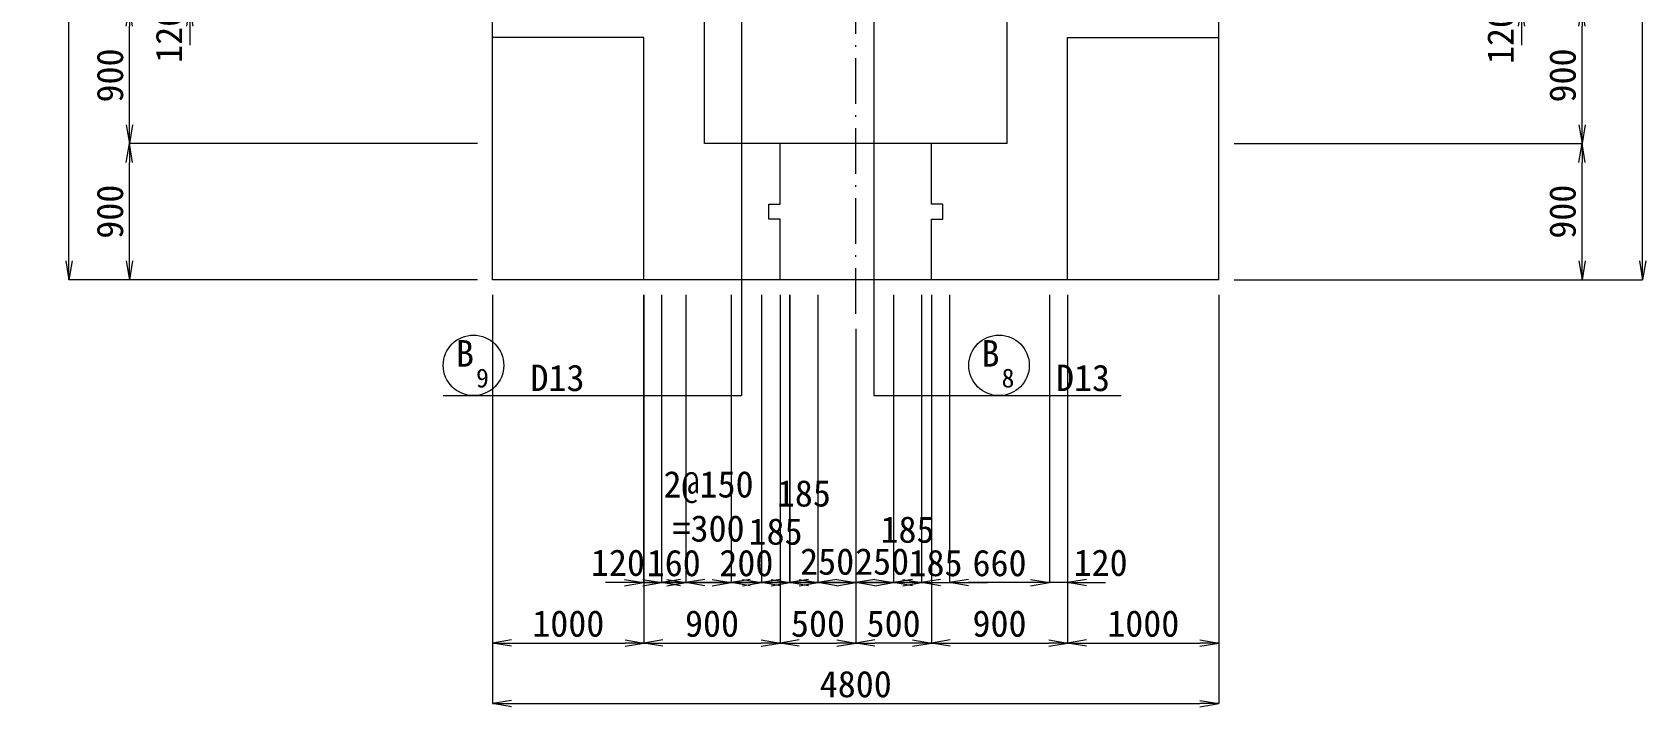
# Model space of a CAD drawing. Header units: millimetres. Extents: x 169470 to 758170, y -17820 to 11880.
# Drawn here: x 268811 to 279474, y -7746 to -3291 of the extents above; entities that cross this region are included whole.
import ezdxf
from ezdxf.enums import TextEntityAlignment as Align

# ---------------------------------------------------------------- set-up
doc = ezdxf.new("R2010")
doc.units = ezdxf.units.MM
doc.header["$LTSCALE"] = 50
doc.header["$PDSIZE"] = 300
doc.linetypes.add('SXF_一点短鎖線', pattern=[9.25, 6, -1.5, 0.25, -1.5])
doc.layers.get('Defpoints').update_dxf_attribs({"color": 151})
for name, color, linetype, lineweight in [('D-BGD', 7, 'Continuous', 13), ('D-BMK', 2, 'SXF_一点短鎖線', 13), ('D-STR-DIM', 7, 'Continuous', 13), ('D-STR-HTXT', 7, 'Continuous', 13), ('D-STR-TXT', 7, 'Continuous', 13)]:
    doc.layers.add(name, color=color, linetype=linetype, lineweight=lineweight)
doc.styles.add('MS ゴシック', font='MS Gothic.ttf')
doc.styles.add('YOKO_GOTHIC', font='MS Gothic.ttf')
doc.dimstyles.new('DIM-50', dxfattribs={"dimscale": 50, "dimtxt": 3.5, "dimasz": 2.5, "dimexe": 0, "dimexo": 2, "dimgap": 0.8, "dimtad": 1, "dimdec": 0, "dimzin": 1, "dimdsep": 46, "dimtxsty": 'MS ゴシック', "dimblk": 'OPEN', "dimcen": 0.1, "dimclrd": 256, "dimclre": 256, "dimclrt": 256, "dimaunit": 1, "dimadec": 3, "dimazin": 0, "dimtfac": 1, "dimtdec": 0, "dimtix": 1, "dimtmove": 2, "dimatfit": 3, "dimldrblk": 'OPEN', "dimfxl": 1, "dimlwd": -1, "dimlwe": -1, "dimarcsym": 2})
doc.dimstyles.new('S50', dxfattribs={"dimscale": 50, "dimtxt": 3.5, "dimasz": 2, "dimexe": 1, "dimexo": 1, "dimgap": 1, "dimtad": 1, "dimdec": 0, "dimzin": 1, "dimdsep": 46, "dimtxsty": 'YOKO_GOTHIC', "dimblk": 'OPEN', "dimcen": 0, "dimclrd": 256, "dimclre": 256, "dimclrt": 256, "dimaunit": 1, "dimadec": 3, "dimazin": 0, "dimtfac": 1, "dimtdec": 0, "dimtix": 1, "dimtmove": 2, "dimatfit": 3, "dimldrblk": 'OPEN', "dimfxl": 1, "dimlwd": -1, "dimlwe": -1, "dimarcsym": 0})

# ---------------------------------------------------------------- blocks, each defined once
blk = doc.blocks.new('_Open')
at = {"color": 0, "linetype": 'ByBlock', "lineweight": -2}
for p, q in [((-1, 0.167), (0, 0)), ((-1, -0.167), (0, 0)), ((0, 0), (-1, 0))]:
    blk.add_line(p, q, dxfattribs=at)
blk = doc.blocks.new('*D891')
at = {"layer": 'D-STR-DIM', "transparency": 16777216}
for p, q in [((271753, 1975), (269053, 1975)), ((269053, -4801), (269053, 1850)), ((271753, -4926), (269053, -4926))]:
    blk.add_line(p, q, dxfattribs=at)
at = {"layer": 'Defpoints', "color": 0, "transparency": 16777216}
for p in [(269053, 1975), (271853, 1975), (271853, -4926)]:
    blk.add_point(p, dxfattribs=at)
at = {"layer": 'D-STR-DIM', "transparency": 16777216, "xscale": 125, "yscale": 125, "zscale": 125}
for p, rotation in [((269053, 1975), 90), ((269053, -4926), 270)]:
    blk.add_blockref('_Open', p, dxfattribs=dict(at, rotation=rotation))
at = {"layer": 'D-STR-DIM', "transparency": 16777216, "insert": (268925, -1475), "char_height": 175, "attachment_point": 5, "rotation": 90, "style": 'MS ゴシック'}
blk.add_mtext('6900', dxfattribs=at)
blk = doc.blocks.new('*D892')
at = {"layer": 'D-STR-DIM', "transparency": 16777216}
for p, q in [((271753, -4026), (269453, -4026)), ((269453, -4801), (269453, -4151)), ((271753, -4926), (269453, -4926))]:
    blk.add_line(p, q, dxfattribs=at)
at = {"layer": 'Defpoints', "color": 0, "transparency": 16777216}
for p in [(269453, -4026), (271853, -4026), (271853, -4926)]:
    blk.add_point(p, dxfattribs=at)
at = {"layer": 'D-STR-DIM', "transparency": 16777216, "xscale": 125, "yscale": 125, "zscale": 125}
for p, rotation in [((269453, -4026), 90), ((269453, -4926), 270)]:
    blk.add_blockref('_Open', p, dxfattribs=dict(at, rotation=rotation))
at = {"layer": 'D-STR-DIM', "transparency": 16777216, "insert": (269325, -4476), "char_height": 175, "attachment_point": 5, "rotation": 90, "style": 'MS ゴシック'}
blk.add_mtext('900', dxfattribs=at)
blk = doc.blocks.new('*D893')
at = {"layer": 'D-STR-DIM', "transparency": 16777216}
for p, q in [((271753, -3126), (269453, -3126)), ((269453, -3901), (269453, -3251)), ((271753, -4026), (269453, -4026))]:
    blk.add_line(p, q, dxfattribs=at)
at = {"layer": 'Defpoints', "color": 0, "transparency": 16777216}
for p in [(269453, -3126), (271853, -3126), (271853, -4026)]:
    blk.add_point(p, dxfattribs=at)
at = {"layer": 'D-STR-DIM', "transparency": 16777216, "xscale": 125, "yscale": 125, "zscale": 125}
for p, rotation in [((269453, -3126), 90), ((269453, -4026), 270)]:
    blk.add_blockref('_Open', p, dxfattribs=dict(at, rotation=rotation))
at = {"layer": 'D-STR-DIM', "transparency": 16777216, "insert": (269325, -3576), "char_height": 175, "attachment_point": 5, "rotation": 90, "style": 'MS ゴシック'}
blk.add_mtext('900', dxfattribs=at)
blk = doc.blocks.new('*D899')
at = {"layer": 'D-STR-DIM', "transparency": 16777216}
for p, q in [((271853, -5026), (271853, -7726)), ((276653, -5026), (276653, -7726)), ((271978, -7726), (276528, -7726))]:
    blk.add_line(p, q, dxfattribs=at)
at = {"layer": 'Defpoints', "color": 0, "transparency": 16777216}
for p in [(271853, -4926), (276653, -4926), (276653, -7726)]:
    blk.add_point(p, dxfattribs=at)
at = {"layer": 'D-STR-DIM', "transparency": 16777216, "xscale": 125, "yscale": 125, "zscale": 125, "rotation": 180}
blk.add_blockref('_Open', (271853, -7726), dxfattribs=at)
at = {"layer": 'D-STR-DIM', "transparency": 16777216, "xscale": 125, "yscale": 125, "zscale": 125}
blk.add_blockref('_Open', (276653, -7726), dxfattribs=at)
at = {"layer": 'D-STR-DIM', "transparency": 16777216, "insert": (274253, -7598), "char_height": 175, "attachment_point": 5, "style": 'MS ゴシック'}
blk.add_mtext('4800', dxfattribs=at)
blk = doc.blocks.new('*D900')
at = {"layer": 'D-STR-DIM', "transparency": 16777216}
for p, q in [((271853, -5026), (271853, -7326)), ((272853, -5026), (272853, -7326)), ((271978, -7326), (272728, -7326))]:
    blk.add_line(p, q, dxfattribs=at)
at = {"layer": 'Defpoints', "color": 0, "transparency": 16777216}
for p in [(271853, -4926), (272853, -4926), (272853, -7326)]:
    blk.add_point(p, dxfattribs=at)
at = {"layer": 'D-STR-DIM', "transparency": 16777216, "xscale": 125, "yscale": 125, "zscale": 125, "rotation": 180}
blk.add_blockref('_Open', (271853, -7326), dxfattribs=at)
at = {"layer": 'D-STR-DIM', "transparency": 16777216, "xscale": 125, "yscale": 125, "zscale": 125}
blk.add_blockref('_Open', (272853, -7326), dxfattribs=at)
at = {"layer": 'D-STR-DIM', "transparency": 16777216, "insert": (272353, -7198), "char_height": 175, "attachment_point": 5, "style": 'MS ゴシック'}
blk.add_mtext('1000', dxfattribs=at)
blk = doc.blocks.new('*D901')
at = {"layer": 'D-STR-DIM', "transparency": 16777216}
for p, q in [((272853, -5026), (272853, -7326)), ((273753, -5026), (273753, -7326)), ((272978, -7326), (273628, -7326))]:
    blk.add_line(p, q, dxfattribs=at)
at = {"layer": 'Defpoints', "color": 0, "transparency": 16777216}
for p in [(272853, -4926), (273753, -4926), (273753, -7326)]:
    blk.add_point(p, dxfattribs=at)
at = {"layer": 'D-STR-DIM', "transparency": 16777216, "xscale": 125, "yscale": 125, "zscale": 125, "rotation": 180}
blk.add_blockref('_Open', (272853, -7326), dxfattribs=at)
at = {"layer": 'D-STR-DIM', "transparency": 16777216, "xscale": 125, "yscale": 125, "zscale": 125}
blk.add_blockref('_Open', (273753, -7326), dxfattribs=at)
at = {"layer": 'D-STR-DIM', "transparency": 16777216, "insert": (273303, -7198), "char_height": 175, "attachment_point": 5, "style": 'MS ゴシック'}
blk.add_mtext('900', dxfattribs=at)
blk = doc.blocks.new('*D902')
at = {"layer": 'D-STR-DIM', "transparency": 16777216}
for p, q in [((273753, -5026), (273753, -7326)), ((274253, -5250), (274253, -7326)), ((273878, -7326), (274128, -7326))]:
    blk.add_line(p, q, dxfattribs=at)
at = {"layer": 'Defpoints', "color": 0, "transparency": 16777216}
for p in [(273753, -4926), (274253, -5150), (274253, -7326)]:
    blk.add_point(p, dxfattribs=at)
at = {"layer": 'D-STR-DIM', "transparency": 16777216, "xscale": 125, "yscale": 125, "zscale": 125, "rotation": 180}
blk.add_blockref('_Open', (273753, -7326), dxfattribs=at)
at = {"layer": 'D-STR-DIM', "transparency": 16777216, "xscale": 125, "yscale": 125, "zscale": 125}
blk.add_blockref('_Open', (274253, -7326), dxfattribs=at)
at = {"layer": 'D-STR-DIM', "transparency": 16777216, "insert": (274003, -7198), "char_height": 175, "attachment_point": 5, "style": 'MS ゴシック'}
blk.add_mtext('500', dxfattribs=at)
blk = doc.blocks.new('*D903')
at = {"layer": 'D-STR-DIM', "transparency": 16777216}
for p, q in [((274753, -5026), (274753, -7326)), ((275653, -5026), (275653, -7326)), ((274878, -7326), (275528, -7326))]:
    blk.add_line(p, q, dxfattribs=at)
at = {"layer": 'Defpoints', "color": 0, "transparency": 16777216}
for p in [(274753, -4926), (275653, -4926), (275653, -7326)]:
    blk.add_point(p, dxfattribs=at)
at = {"layer": 'D-STR-DIM', "transparency": 16777216, "xscale": 125, "yscale": 125, "zscale": 125, "rotation": 180}
blk.add_blockref('_Open', (274753, -7326), dxfattribs=at)
at = {"layer": 'D-STR-DIM', "transparency": 16777216, "xscale": 125, "yscale": 125, "zscale": 125}
blk.add_blockref('_Open', (275653, -7326), dxfattribs=at)
at = {"layer": 'D-STR-DIM', "transparency": 16777216, "insert": (275203, -7198), "char_height": 175, "attachment_point": 5, "style": 'MS ゴシック'}
blk.add_mtext('900', dxfattribs=at)
blk = doc.blocks.new('*D904')
at = {"layer": 'D-STR-DIM', "transparency": 16777216}
for p, q in [((275653, -5026), (275653, -7326)), ((276653, -5026), (276653, -7326)), ((275778, -7326), (276528, -7326))]:
    blk.add_line(p, q, dxfattribs=at)
at = {"layer": 'Defpoints', "color": 0, "transparency": 16777216}
for p in [(275653, -4926), (276653, -4926), (276653, -7326)]:
    blk.add_point(p, dxfattribs=at)
at = {"layer": 'D-STR-DIM', "transparency": 16777216, "xscale": 125, "yscale": 125, "zscale": 125, "rotation": 180}
blk.add_blockref('_Open', (275653, -7326), dxfattribs=at)
at = {"layer": 'D-STR-DIM', "transparency": 16777216, "xscale": 125, "yscale": 125, "zscale": 125}
blk.add_blockref('_Open', (276653, -7326), dxfattribs=at)
at = {"layer": 'D-STR-DIM', "transparency": 16777216, "insert": (276153, -7198), "char_height": 175, "attachment_point": 5, "style": 'MS ゴシック'}
blk.add_mtext('1000', dxfattribs=at)
blk = doc.blocks.new('*D905')
at = {"layer": 'D-STR-DIM', "transparency": 16777216}
for p, q in [((275533, -5026), (275533, -6926)), ((275653, -5026), (275653, -6926)), ((275408, -6926), (275283, -6926)), ((275653, -6926), (275533, -6926)), ((275778, -6926), (275903, -6926))]:
    blk.add_line(p, q, dxfattribs=at)
at = {"layer": 'Defpoints', "color": 0, "transparency": 16777216}
for p in [(275533, -4926), (275653, -4926), (275533, -6926)]:
    blk.add_point(p, dxfattribs=at)
at = {"layer": 'D-STR-DIM', "transparency": 16777216, "xscale": 125, "yscale": 125, "zscale": 125}
blk.add_blockref('_Open', (275533, -6926), dxfattribs=at)
at = {"layer": 'D-STR-DIM', "transparency": 16777216, "xscale": 125, "yscale": 125, "zscale": 125, "rotation": 180}
blk.add_blockref('_Open', (275653, -6926), dxfattribs=at)
at = {"layer": 'D-STR-DIM', "transparency": 16777216, "insert": (275871, -6796), "char_height": 175, "attachment_point": 5, "style": 'MS ゴシック'}
blk.add_mtext('120', dxfattribs=at)
blk = doc.blocks.new('*D906')
at = {"layer": 'D-STR-DIM', "transparency": 16777216}
for p, q in [((274873, -5026), (274873, -6926)), ((275533, -5026), (275533, -6926)), ((275408, -6926), (274998, -6926))]:
    blk.add_line(p, q, dxfattribs=at)
at = {"layer": 'Defpoints', "color": 0, "transparency": 16777216}
for p in [(274873, -4926), (275533, -4926), (274873, -6926)]:
    blk.add_point(p, dxfattribs=at)
at = {"layer": 'D-STR-DIM', "transparency": 16777216, "xscale": 125, "yscale": 125, "zscale": 125, "rotation": 180}
blk.add_blockref('_Open', (274873, -6926), dxfattribs=at)
at = {"layer": 'D-STR-DIM', "transparency": 16777216, "xscale": 125, "yscale": 125, "zscale": 125}
blk.add_blockref('_Open', (275533, -6926), dxfattribs=at)
at = {"layer": 'D-STR-DIM', "transparency": 16777216, "insert": (275203, -6798), "char_height": 175, "attachment_point": 5, "style": 'MS ゴシック'}
blk.add_mtext('660', dxfattribs=at)
blk = doc.blocks.new('*D907')
at = {"layer": 'D-STR-DIM', "transparency": 16777216}
for p, q in [((276753, 1975), (279453, 1975)), ((279453, -4801), (279453, 1850)), ((276753, -4926), (279453, -4926))]:
    blk.add_line(p, q, dxfattribs=at)
at = {"layer": 'Defpoints', "color": 0, "transparency": 16777216}
for p in [(276653, 1975), (279453, 1975), (276653, -4926)]:
    blk.add_point(p, dxfattribs=at)
at = {"layer": 'D-STR-DIM', "transparency": 16777216, "xscale": 125, "yscale": 125, "zscale": 125}
for p, rotation in [((279453, 1975), 90), ((279453, -4926), 270)]:
    blk.add_blockref('_Open', p, dxfattribs=dict(at, rotation=rotation))
at = {"layer": 'D-STR-DIM', "transparency": 16777216, "insert": (279325, -1475), "char_height": 175, "attachment_point": 5, "rotation": 90, "style": 'MS ゴシック'}
blk.add_mtext('6900', dxfattribs=at)
blk = doc.blocks.new('*D908')
at = {"layer": 'D-STR-DIM', "transparency": 16777216}
for p, q in [((276753, -4026), (279053, -4026)), ((279053, -4801), (279053, -4151)), ((276753, -4926), (279053, -4926))]:
    blk.add_line(p, q, dxfattribs=at)
at = {"layer": 'Defpoints', "color": 0, "transparency": 16777216}
for p in [(276653, -4026), (279053, -4026), (276653, -4926)]:
    blk.add_point(p, dxfattribs=at)
at = {"layer": 'D-STR-DIM', "transparency": 16777216, "xscale": 125, "yscale": 125, "zscale": 125}
for p, rotation in [((279053, -4026), 90), ((279053, -4926), 270)]:
    blk.add_blockref('_Open', p, dxfattribs=dict(at, rotation=rotation))
at = {"layer": 'D-STR-DIM', "transparency": 16777216, "insert": (278925, -4476), "char_height": 175, "attachment_point": 5, "rotation": 90, "style": 'MS ゴシック'}
blk.add_mtext('900', dxfattribs=at)
blk = doc.blocks.new('*D909')
at = {"layer": 'D-STR-DIM', "transparency": 16777216}
for p, q in [((276753, -3126), (279053, -3126)), ((279053, -3901), (279053, -3251)), ((276753, -4026), (279053, -4026))]:
    blk.add_line(p, q, dxfattribs=at)
at = {"layer": 'Defpoints', "color": 0, "transparency": 16777216}
for p in [(276653, -3126), (279053, -3126), (276653, -4026)]:
    blk.add_point(p, dxfattribs=at)
at = {"layer": 'D-STR-DIM', "transparency": 16777216, "xscale": 125, "yscale": 125, "zscale": 125}
for p, rotation in [((279053, -3126), 90), ((279053, -4026), 270)]:
    blk.add_blockref('_Open', p, dxfattribs=dict(at, rotation=rotation))
at = {"layer": 'D-STR-DIM', "transparency": 16777216, "insert": (278925, -3576), "char_height": 175, "attachment_point": 5, "rotation": 90, "style": 'MS ゴシック'}
blk.add_mtext('900', dxfattribs=at)
blk = doc.blocks.new('*D1077')
at = {"layer": 'D-STR-DIM', "transparency": 16777216}
for p, q in [((274688, -5026), (274688, -6926)), ((274873, -5026), (274873, -6926)), ((274563, -6926), (274438, -6926)), ((274688, -6926), (274873, -6926)), ((274998, -6926), (275123, -6926))]:
    blk.add_line(p, q, dxfattribs=at)
at = {"layer": 'Defpoints', "color": 0, "transparency": 16777216}
for p in [(274688, -4926), (274873, -4926), (274873, -6926)]:
    blk.add_point(p, dxfattribs=at)
at = {"layer": 'D-STR-DIM', "transparency": 16777216, "xscale": 125, "yscale": 125, "zscale": 125}
blk.add_blockref('_Open', (274688, -6926), dxfattribs=at)
at = {"layer": 'D-STR-DIM', "transparency": 16777216, "xscale": 125, "yscale": 125, "zscale": 125, "rotation": 180}
blk.add_blockref('_Open', (274873, -6926), dxfattribs=at)
at = {"layer": 'D-STR-DIM', "transparency": 16777216, "insert": (274780, -6798), "char_height": 175, "attachment_point": 5, "style": 'MS ゴシック'}
blk.add_mtext('185', dxfattribs=at)
blk = doc.blocks.new('*D1078')
at = {"layer": 'D-STR-DIM', "transparency": 16777216}
for p, q in [((274503, -5026), (274503, -6926)), ((274688, -5026), (274688, -6926)), ((274378, -6926), (274253, -6926)), ((274688, -6926), (274503, -6926)), ((274813, -6926), (274938, -6926))]:
    blk.add_line(p, q, dxfattribs=at)
at = {"layer": 'Defpoints', "color": 0, "transparency": 16777216}
for p in [(274503, -4926), (274688, -4926), (274503, -6926)]:
    blk.add_point(p, dxfattribs=at)
at = {"layer": 'D-STR-DIM', "transparency": 16777216, "xscale": 125, "yscale": 125, "zscale": 125}
blk.add_blockref('_Open', (274503, -6926), dxfattribs=at)
at = {"layer": 'D-STR-DIM', "transparency": 16777216, "xscale": 125, "yscale": 125, "zscale": 125, "rotation": 180}
blk.add_blockref('_Open', (274688, -6926), dxfattribs=at)
at = {"layer": 'D-STR-DIM', "transparency": 16777216, "insert": (274595, -6577), "char_height": 175, "attachment_point": 5, "style": 'MS ゴシック'}
blk.add_mtext('185', dxfattribs=at)
blk = doc.blocks.new('*D1079')
at = {"layer": 'D-STR-DIM', "transparency": 16777216}
for p, q in [((274503, -5026), (274503, -6926)), ((274253, -5250), (274253, -6926)), ((274128, -6926), (274003, -6926)), ((274503, -6926), (274253, -6926)), ((274628, -6926), (274753, -6926))]:
    blk.add_line(p, q, dxfattribs=at)
at = {"layer": 'Defpoints', "color": 0, "transparency": 16777216}
for p in [(274503, -4926), (274253, -5150), (274253, -6926)]:
    blk.add_point(p, dxfattribs=at)
at = {"layer": 'D-STR-DIM', "transparency": 16777216, "xscale": 125, "yscale": 125, "zscale": 125}
blk.add_blockref('_Open', (274253, -6926), dxfattribs=at)
at = {"layer": 'D-STR-DIM', "transparency": 16777216, "xscale": 125, "yscale": 125, "zscale": 125, "rotation": 180}
blk.add_blockref('_Open', (274503, -6926), dxfattribs=at)
at = {"layer": 'D-STR-DIM', "transparency": 16777216, "insert": (274427, -6788), "char_height": 175, "attachment_point": 5, "style": 'MS ゴシック'}
blk.add_mtext('250', dxfattribs=at)
blk = doc.blocks.new('*D1080')
at = {"layer": 'D-STR-DIM', "transparency": 16777216}
for p, q in [((273818, -5026), (273818, -6926)), ((274003, -5026), (274003, -6926)), ((273693, -6926), (273568, -6926)), ((273818, -6926), (274003, -6926)), ((274128, -6926), (274253, -6926))]:
    blk.add_line(p, q, dxfattribs=at)
at = {"layer": 'Defpoints', "color": 0, "transparency": 16777216}
for p in [(273818, -4926), (274003, -4926), (274003, -6926)]:
    blk.add_point(p, dxfattribs=at)
at = {"layer": 'D-STR-DIM', "transparency": 16777216, "xscale": 125, "yscale": 125, "zscale": 125}
blk.add_blockref('_Open', (273818, -6926), dxfattribs=at)
at = {"layer": 'D-STR-DIM', "transparency": 16777216, "xscale": 125, "yscale": 125, "zscale": 125, "rotation": 180}
blk.add_blockref('_Open', (274003, -6926), dxfattribs=at)
at = {"layer": 'D-STR-DIM', "transparency": 16777216, "insert": (273910, -6338), "char_height": 175, "attachment_point": 5, "style": 'MS ゴシック'}
blk.add_mtext('185', dxfattribs=at)
blk = doc.blocks.new('*D1081')
at = {"layer": 'D-STR-DIM', "transparency": 16777216}
for p, q in [((274003, -5026), (274003, -6926)), ((274253, -5250), (274253, -6926)), ((273878, -6926), (273753, -6926)), ((274003, -6926), (274253, -6926)), ((274378, -6926), (274503, -6926))]:
    blk.add_line(p, q, dxfattribs=at)
at = {"layer": 'Defpoints', "color": 0, "transparency": 16777216}
for p in [(274003, -4926), (274253, -5150), (274253, -6926)]:
    blk.add_point(p, dxfattribs=at)
at = {"layer": 'D-STR-DIM', "transparency": 16777216, "xscale": 125, "yscale": 125, "zscale": 125}
blk.add_blockref('_Open', (274003, -6926), dxfattribs=at)
at = {"layer": 'D-STR-DIM', "transparency": 16777216, "xscale": 125, "yscale": 125, "zscale": 125, "rotation": 180}
blk.add_blockref('_Open', (274253, -6926), dxfattribs=at)
at = {"layer": 'D-STR-DIM', "transparency": 16777216, "insert": (274064, -6788), "char_height": 175, "attachment_point": 5, "style": 'MS ゴシック'}
blk.add_mtext('250', dxfattribs=at)
blk = doc.blocks.new('*D1082')
at = {"layer": 'D-STR-DIM', "transparency": 16777216}
for p, q in [((269853, -2881), (269853, -2756)), ((271753, -3006), (269853, -3006)), ((269853, -3006), (269853, -3126)), ((271753, -3126), (269853, -3126)), ((269853, -3251), (269853, -3376))]:
    blk.add_line(p, q, dxfattribs=at)
at = {"layer": 'Defpoints', "color": 0, "transparency": 16777216}
for p in [(271853, -3006), (269853, -3126), (271853, -3126)]:
    blk.add_point(p, dxfattribs=at)
at = {"layer": 'D-STR-DIM', "transparency": 16777216, "xscale": 125, "yscale": 125, "zscale": 125}
for p, rotation in [((269853, -3006), 270), ((269853, -3126), 90)]:
    blk.add_blockref('_Open', p, dxfattribs=dict(at, rotation=rotation))
at = {"layer": 'D-STR-DIM', "transparency": 16777216, "insert": (269715, -3314), "char_height": 175, "attachment_point": 5, "rotation": 90, "style": 'MS ゴシック'}
blk.add_mtext('120', dxfattribs=at)
blk = doc.blocks.new('*D1083')
at = {"layer": 'D-STR-DIM', "transparency": 16777216}
for p, q in [((278653, -2881), (278653, -2756)), ((276753, -3006), (278653, -3006)), ((278653, -3006), (278653, -3126)), ((276753, -3126), (278653, -3126)), ((278653, -3251), (278653, -3376))]:
    blk.add_line(p, q, dxfattribs=at)
at = {"layer": 'Defpoints', "color": 0, "transparency": 16777216}
for p in [(276653, -3006), (276653, -3126), (278653, -3126)]:
    blk.add_point(p, dxfattribs=at)
at = {"layer": 'D-STR-DIM', "transparency": 16777216, "xscale": 125, "yscale": 125, "zscale": 125}
for p, rotation in [((278653, -3006), 270), ((278653, -3126), 90)]:
    blk.add_blockref('_Open', p, dxfattribs=dict(at, rotation=rotation))
at = {"layer": 'D-STR-DIM', "transparency": 16777216, "insert": (278515, -3322), "char_height": 175, "attachment_point": 5, "rotation": 90, "style": 'MS ゴシック'}
blk.add_mtext('120', dxfattribs=at)
blk = doc.blocks.new('*D1227')
at = {"layer": 'D-STR-DIM', "transparency": 16777216}
for p, q in [((274753, -5026), (274753, -7326)), ((274253, -5250), (274253, -7326)), ((274628, -7326), (274378, -7326))]:
    blk.add_line(p, q, dxfattribs=at)
at = {"layer": 'Defpoints', "color": 0, "transparency": 16777216}
for p in [(274753, -4926), (274253, -5150), (274253, -7326)]:
    blk.add_point(p, dxfattribs=at)
at = {"layer": 'D-STR-DIM', "transparency": 16777216, "xscale": 125, "yscale": 125, "zscale": 125, "rotation": 180}
blk.add_blockref('_Open', (274253, -7326), dxfattribs=at)
at = {"layer": 'D-STR-DIM', "transparency": 16777216, "xscale": 125, "yscale": 125, "zscale": 125}
blk.add_blockref('_Open', (274753, -7326), dxfattribs=at)
at = {"layer": 'D-STR-DIM', "transparency": 16777216, "insert": (274503, -7198), "char_height": 175, "attachment_point": 5, "style": 'MS ゴシック'}
blk.add_mtext('500', dxfattribs=at)
blk = doc.blocks.new('*D2598')
at = {"layer": 'D-STR-DIM', "transparency": 16777216}
for p, q in [((272850, -5026), (272850, -6926)), ((272970, -5026), (272970, -6926)), ((272725, -6926), (272600, -6926)), ((272850, -6926), (272970, -6926)), ((273095, -6926), (273220, -6926))]:
    blk.add_line(p, q, dxfattribs=at)
at = {"layer": 'Defpoints', "color": 0, "transparency": 16777216}
for p in [(272850, -4926), (272970, -4926), (272970, -6926)]:
    blk.add_point(p, dxfattribs=at)
at = {"layer": 'D-STR-DIM', "transparency": 16777216, "xscale": 125, "yscale": 125, "zscale": 125}
blk.add_blockref('_Open', (272850, -6926), dxfattribs=at)
at = {"layer": 'D-STR-DIM', "transparency": 16777216, "xscale": 125, "yscale": 125, "zscale": 125, "rotation": 180}
blk.add_blockref('_Open', (272970, -6926), dxfattribs=at)
at = {"layer": 'D-STR-DIM', "transparency": 16777216, "insert": (272681, -6796), "char_height": 175, "attachment_point": 5, "style": 'MS ゴシック'}
blk.add_mtext('120', dxfattribs=at)
blk = doc.blocks.new('*D2599')
at = {"layer": 'D-STR-DIM', "transparency": 16777216}
for p, q in [((272970, -5026), (272970, -6926)), ((273130, -5026), (273130, -6926)), ((272845, -6926), (272720, -6926)), ((272970, -6926), (273130, -6926)), ((273255, -6926), (273380, -6926))]:
    blk.add_line(p, q, dxfattribs=at)
at = {"layer": 'Defpoints', "color": 0, "transparency": 16777216}
for p in [(272970, -4926), (273130, -4926), (273130, -6926)]:
    blk.add_point(p, dxfattribs=at)
at = {"layer": 'D-STR-DIM', "transparency": 16777216, "xscale": 125, "yscale": 125, "zscale": 125}
blk.add_blockref('_Open', (272970, -6926), dxfattribs=at)
at = {"layer": 'D-STR-DIM', "transparency": 16777216, "xscale": 125, "yscale": 125, "zscale": 125, "rotation": 180}
blk.add_blockref('_Open', (273130, -6926), dxfattribs=at)
at = {"layer": 'D-STR-DIM', "transparency": 16777216, "insert": (273050, -6798), "char_height": 175, "attachment_point": 5, "style": 'MS ゴシック'}
blk.add_mtext('160', dxfattribs=at)
blk = doc.blocks.new('*D2600')
at = {"layer": 'D-STR-DIM', "transparency": 16777216}
for p, q in [((273130, -5026), (273130, -6926)), ((273430, -5026), (273430, -6926)), ((273005, -6926), (272880, -6926)), ((273130, -6926), (273430, -6926)), ((273555, -6926), (273680, -6926))]:
    blk.add_line(p, q, dxfattribs=at)
at = {"layer": 'Defpoints', "color": 0, "transparency": 16777216}
for p in [(273130, -4926), (273430, -4926), (273430, -6926)]:
    blk.add_point(p, dxfattribs=at)
at = {"layer": 'D-STR-DIM', "transparency": 16777216, "xscale": 125, "yscale": 125, "zscale": 125}
blk.add_blockref('_Open', (273130, -6926), dxfattribs=at)
at = {"layer": 'D-STR-DIM', "transparency": 16777216, "xscale": 125, "yscale": 125, "zscale": 125, "rotation": 180}
blk.add_blockref('_Open', (273430, -6926), dxfattribs=at)
at = {"layer": 'D-STR-DIM', "transparency": 16777216, "insert": (273280, -6424), "char_height": 175, "attachment_point": 5, "style": 'MS ゴシック'}
blk.add_mtext('2@150\\P=300', dxfattribs=at)
blk = doc.blocks.new('*D2601')
at = {"layer": 'D-STR-DIM', "transparency": 16777216}
for p, q in [((273630, -5026), (273630, -6926)), ((273815, -5026), (273815, -6926)), ((273505, -6926), (273380, -6926)), ((273630, -6926), (273815, -6926)), ((273940, -6926), (274065, -6926))]:
    blk.add_line(p, q, dxfattribs=at)
at = {"layer": 'Defpoints', "color": 0, "transparency": 16777216}
for p in [(273630, -4926), (273815, -4926), (273815, -6926)]:
    blk.add_point(p, dxfattribs=at)
at = {"layer": 'D-STR-DIM', "transparency": 16777216, "xscale": 125, "yscale": 125, "zscale": 125}
blk.add_blockref('_Open', (273630, -6926), dxfattribs=at)
at = {"layer": 'D-STR-DIM', "transparency": 16777216, "xscale": 125, "yscale": 125, "zscale": 125, "rotation": 180}
blk.add_blockref('_Open', (273815, -6926), dxfattribs=at)
at = {"layer": 'D-STR-DIM', "transparency": 16777216, "insert": (273723, -6590), "char_height": 175, "attachment_point": 5, "style": 'MS ゴシック'}
blk.add_mtext('185', dxfattribs=at)
blk = doc.blocks.new('*D2602')
at = {"layer": 'D-STR-DIM', "transparency": 16777216}
for p, q in [((273430, -5026), (273430, -6926)), ((273630, -5026), (273630, -6926)), ((273305, -6926), (273180, -6926)), ((273430, -6926), (273630, -6926)), ((273755, -6926), (273880, -6926))]:
    blk.add_line(p, q, dxfattribs=at)
at = {"layer": 'Defpoints', "color": 0, "transparency": 16777216}
for p in [(273430, -4926), (273630, -4926), (273630, -6926)]:
    blk.add_point(p, dxfattribs=at)
at = {"layer": 'D-STR-DIM', "transparency": 16777216, "xscale": 125, "yscale": 125, "zscale": 125}
blk.add_blockref('_Open', (273430, -6926), dxfattribs=at)
at = {"layer": 'D-STR-DIM', "transparency": 16777216, "xscale": 125, "yscale": 125, "zscale": 125, "rotation": 180}
blk.add_blockref('_Open', (273630, -6926), dxfattribs=at)
at = {"layer": 'D-STR-DIM', "transparency": 16777216, "insert": (273530, -6798), "char_height": 175, "attachment_point": 5, "style": 'MS ゴシック'}
blk.add_mtext('200', dxfattribs=at)

msp = doc.modelspace()

# ---------------------------------------------------------------- linework, layer by layer
at = {"layer": 'D-BGD'}
for p, q in [((271852.96, -4925.61), (271852.96, 1974.68)), ((276652.96, -4925.61), (276652.96, 1974.68)), ((273252.96, -4025.61), (273252.96, -3125.61)), ((275252.96, -4025.61), (275252.96, -3125.61)), ((272852.96, -3325.61), (271852.96, -3325.61)), ((272852.96, -4925.61), (272852.96, -3325.61)), ((275652.96, -3325.61), (276652.96, -3325.61)), ((275652.96, -4925.61), (275652.96, -3325.61)), ((275252.96, -4025.61), (273252.96, -4025.61)), ((273752.96, -4425.61), (273752.96, -4025.61)), ((274752.96, -4425.61), (274752.96, -4025.61)), ((273677.96, -4525.61), (273677.96, -4425.61)), ((273677.96, -4425.61), (273752.96, -4425.61)), ((274827.96, -4425.61), (274752.96, -4425.61)), ((274827.96, -4525.61), (274827.96, -4425.61)), ((273752.96, -4525.61), (273677.96, -4525.61)), ((273752.96, -4925.61), (273752.96, -4525.61)), ((274752.96, -4925.61), (274752.96, -4525.61)), ((274752.96, -4525.61), (274827.96, -4525.61)), ((276652.96, -4925.61), (271852.96, -4925.61))]:
    msp.add_line(p, q, dxfattribs=at)
at = {"layer": 'D-BMK'}
msp.add_line((274252.96, -5149.84), (274252.96, 3386.4), dxfattribs=at)
at = {"layer": 'D-STR-HTXT'}
for p, q in [((271526.7, -5691.12), (273496.84, -5691.12)), ((274372.66, -5691.12), (276006.32, -5691.12))]:
    msp.add_line(p, q, dxfattribs=at)
for centre in [(271726.7, -5491.12), (275199.76, -5491.12)]:
    msp.add_circle(centre, 200, dxfattribs=at)

# ---------------------------------------------------------------- texts
at = {"layer": 'D-STR-TXT', "style": 'YOKO_GOTHIC'}
for s, height, p in [('B', 175, (271670.43, -5499.44)), ('B', 175, (275143.49, -5499.44)), ('9', 125, (271786.09, -5637.24)), ('8', 125, (275259.15, -5637.24))]:
    msp.add_text(s, height=height, dxfattribs=at).set_placement(p, align=Align.CENTER)
for p in [(272103.22, -5661.12), (275576.28, -5661.12)]:
    msp.add_text('D13', height=175, dxfattribs=at).set_placement(p)

# ---------------------------------------------------------------- dimensions: what is measured, and where the dimension line sits
at = {"layer": 'D-STR-DIM'}
for base, p1, p2, angle, picture, middle in [((269052.96, 1974.68), (271852.96, -4925.61), (271852.96, 1974.68), 90, '*D891', (268925.46, -1475.46)), ((279452.96, 1974.68), (276652.96, -4925.61), (276652.96, 1974.68), 90, '*D907', (279325.46, -1475.46)), ((269452.96, -3125.61), (271852.96, -4025.61), (271852.96, -3125.61), 90, '*D893', (269325.46, -3575.61)), ((279052.96, -3125.61), (276652.96, -4025.61), (276652.96, -3125.61), 90, '*D909', (278925.46, -3575.61)), ((269452.96, -4025.61), (271852.96, -4925.61), (271852.96, -4025.61), 90, '*D892', (269325.46, -4475.61)), ((279052.96, -4025.61), (276652.96, -4925.61), (276652.96, -4025.61), 90, '*D908', (278925.46, -4475.61)), ((274252.96, -7325.61), (274752.96, -4925.61), (274252.96, -5149.84), 180, '*D1227', (274502.96, -7198.11)), ((274872.96, -6925.61), (275532.96, -4925.61), (274872.96, -4925.61), 180, '*D906', (275202.96, -6798.11))]:
    dim = msp.add_linear_dim(base=base, p1=p1, p2=p2, angle=angle, dimstyle='DIM-50', dxfattribs=at)
    dim.commit()
    dim.dimension.update_dxf_attribs({"geometry": picture, "text_midpoint": middle})
for base, p1, p2, angle, picture, middle in [((269852.96, -3125.61), (271852.96, -3005.61), (271852.96, -3125.61), 90, '*D1082', (269715.46, -3314.28)), ((278652.96, -3125.61), (276652.96, -3005.61), (276652.96, -3125.61), 90, '*D1083', (278515.46, -3322.29)), ((274002.96, -6925.61), (273817.96, -4925.61), (274002.96, -4925.61), 180, '*D1080', (273910.46, -6338.36)), ((274252.96, -6925.61), (274002.96, -4925.61), (274252.96, -5149.84), 180, '*D1081', (274063.7, -6788.11)), ((275532.96, -6925.61), (275652.96, -4925.61), (275532.96, -4925.61), 180, '*D905', (275871.24, -6796.12))]:
    dim = msp.add_linear_dim(base=base, p1=p1, p2=p2, angle=angle, dimstyle='DIM-50', dxfattribs=at)
    dim.commit()
    dim.dimension.update_dxf_attribs({"geometry": picture, "text_midpoint": middle, "dimtype": 160})
for base, p1, p2, picture, middle in [((276652.96, -7725.61), (271852.96, -4925.61), (276652.96, -4925.61), '*D899', (274252.96, -7598.11)), ((272852.96, -7325.61), (271852.96, -4925.61), (272852.96, -4925.61), '*D900', (272352.96, -7198.11)), ((273130.46, -6925.61), (272970.46, -4925.61), (273130.46, -4925.61), '*D2599', (273050.46, -6798.11)), ((273752.96, -7325.61), (272852.96, -4925.61), (273752.96, -4925.61), '*D901', (273302.96, -7198.11)), ((273630.46, -6925.61), (273430.46, -4925.61), (273630.46, -4925.61), '*D2602', (273530.46, -6798.11)), ((274252.96, -7325.61), (273752.96, -4925.61), (274252.96, -5149.84), '*D902', (274002.96, -7198.11)), ((274872.96, -6925.61), (274687.96, -4925.61), (274872.96, -4925.61), '*D1077', (274780.46, -6798.11)), ((275652.96, -7325.61), (274752.96, -4925.61), (275652.96, -4925.61), '*D903', (275202.96, -7198.11)), ((276652.96, -7325.61), (275652.96, -4925.61), (276652.96, -4925.61), '*D904', (276152.96, -7198.11))]:
    dim = msp.add_linear_dim(base=base, p1=p1, p2=p2, dimstyle='DIM-50', dxfattribs=at)
    dim.commit()
    dim.dimension.update_dxf_attribs({"geometry": picture, "text_midpoint": middle})
for base, p1, p2, picture, middle in [((272970.46, -6925.61), (272850.46, -4925.61), (272970.46, -4925.61), '*D2598', (272680.84, -6796.12)), ((273815.46, -6925.61), (273630.46, -4925.61), (273815.46, -4925.61), '*D2601', (273722.96, -6590)), ((274252.96, -6925.61), (274502.96, -4925.61), (274252.96, -5149.84), '*D1079', (274427.32, -6788.11)), ((274502.96, -6925.61), (274687.96, -4925.61), (274502.96, -4925.61), '*D1078', (274595.46, -6576.66))]:
    dim = msp.add_linear_dim(base=base, p1=p1, p2=p2, dimstyle='DIM-50', dxfattribs=at)
    dim.commit()
    dim.dimension.update_dxf_attribs({"geometry": picture, "text_midpoint": middle, "dimtype": 160})
dim = msp.add_linear_dim(base=(273430.46, -6925.61), p1=(273130.46, -4925.61), p2=(273430.46, -4925.61), text='2@150\\P=<>', dimstyle='DIM-50', dxfattribs=at)
dim.commit()
dim.dimension.update_dxf_attribs({"geometry": '*D2600', "text_midpoint": (273280.46, -6423.72), "dimtype": 160})

# ---------------------------------------------------------------- leaders
at = {"layer": 'D-STR-HTXT'}
for points in [[(273496.84, -2845.61), (273496.84, -5691.12)], [(274372.66, -2845.61), (274372.66, -5691.12)]]:
    msp.add_leader(points, dimstyle='S50', dxfattribs=at)

doc.saveas('drawing.dxf')
